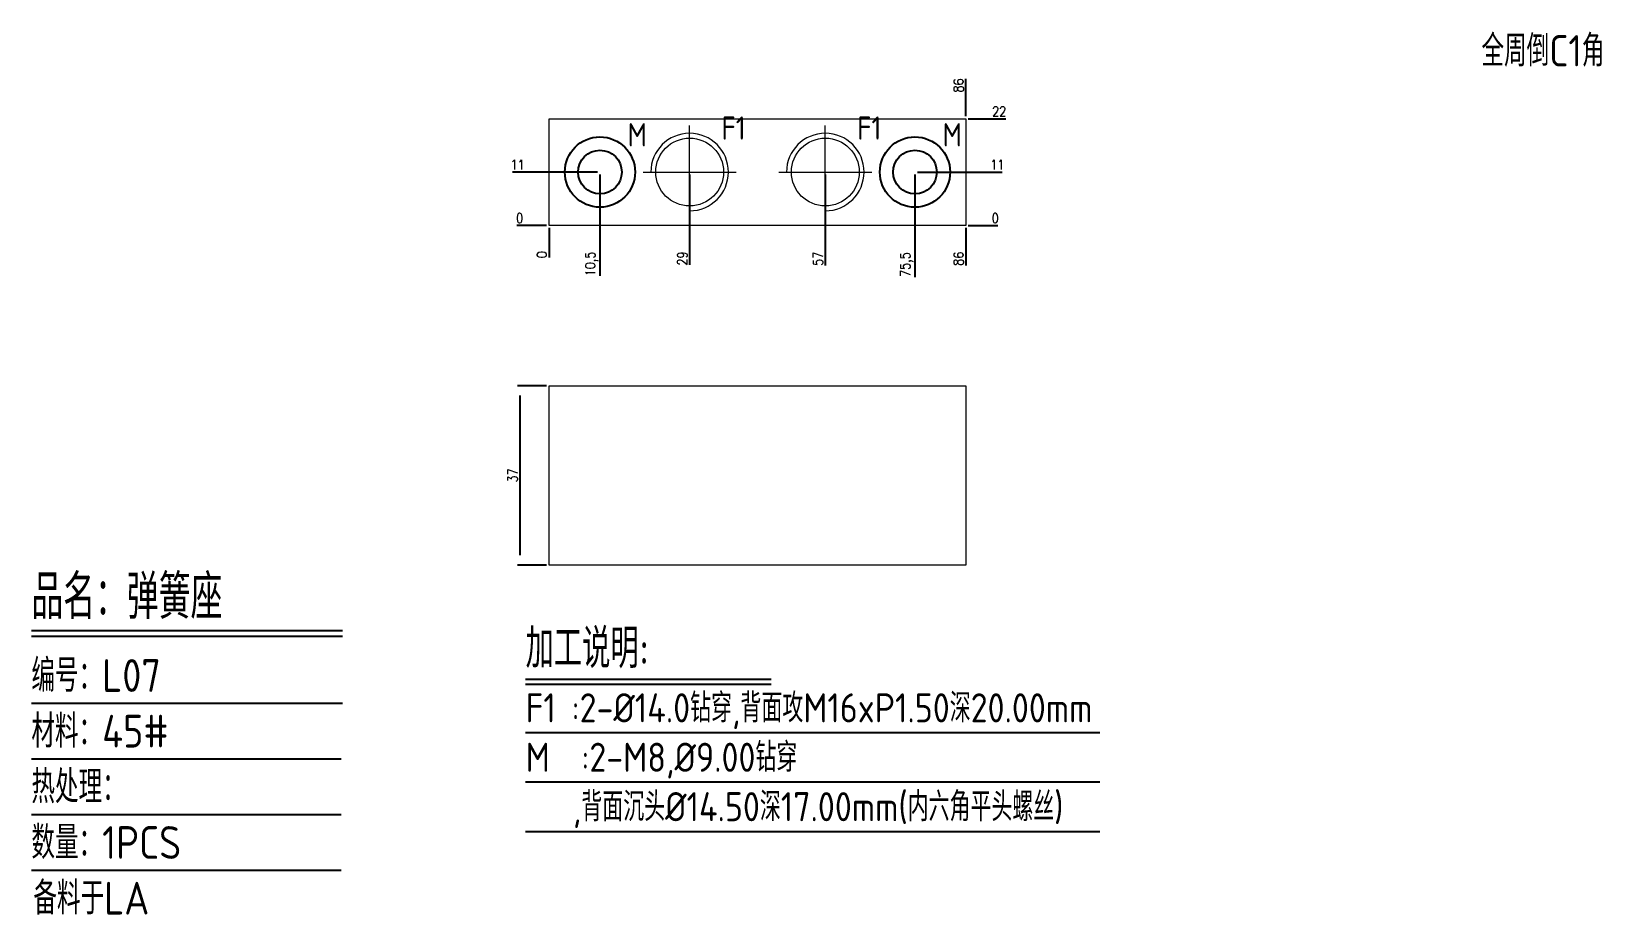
# Model space of a CAD drawing. Header units: millimetres. Extents: x 100740 to 101064, y -13636 to -13454.
import ezdxf
from ezdxf.enums import TextEntityAlignment as Align

# ---------------------------------------------------------------- set-up
doc = ezdxf.new("R2010")
doc.units = ezdxf.units.MM
for name, pattern in [('ACAD_ISO03W100', [0]), ('CENTER', [0]), ('DASHED', [0])]:
    doc.linetypes.add(name, pattern=pattern)
for name, color, linetype in [('B2', 255, 'Continuous'), ('B2_O', 40, 'Continuous'), ('DIM', 4, 'Continuous'), ('TEXT', 4, 'Continuous')]:
    doc.layers.add(name, color=color, linetype=linetype)
doc.styles.add('gbenor', font='gbenor.shx', dxfattribs={"bigfont": 'gbcbig.shx'})
doc.styles.get("Standard").update_dxf_attribs({"font": 'txt.shx', "width": 0.85, "bigfont": 'ctxt.shx'})
doc.dimstyles.new('T-2-WX', dxfattribs={"dimtxt": 2, "dimasz": 2, "dimexe": 0.5, "dimexo": 0.5, "dimgap": 0.5, "dimtad": 1, "dimtxsty": 'Standard', "dimblk": 'OPEN30', "dimcen": 0, "dimazin": 3, "dimtfac": 1, "dimtmove": 0, "dimatfit": 3, "dimldrblk": 'OPEN30', "dimlwd": -1, "dimlwe": -1})

# ---------------------------------------------------------------- blocks, each defined once
blk = doc.blocks.new('*D7579')
at = {"layer": 'Defpoints', "color": 0}
for p in [(100846.6, -13527.33), (100840.6, -13564.33), (100846.6, -13564.33)]:
    blk.add_point(p, dxfattribs=at)
at = {"layer": 'DIM', "color": 0}
for p, q in [((100846.1, -13527.33), (100840.1, -13527.33)), ((100840.6, -13529.33), (100840.6, -13562.33)), ((100846.1, -13564.33), (100840.1, -13564.33))]:
    blk.add_line(p, q, dxfattribs=at)
at = {"layer": 'DIM', "color": 0, "insert": (100839.1, -13545.83), "char_height": 2, "attachment_point": 5, "rotation": 90}
blk.add_mtext('37', dxfattribs=at)
blk = doc.blocks.new('_Open30')
blk = doc.blocks.new('*D7580')
at = {"layer": 'Defpoints', "color": 0}
for p in [(100846.6, -13494.23), (100932.6, -13494.23), (100937.6, -13494.23)]:
    blk.add_point(p, dxfattribs=at)
at = {"layer": 'DIM', "color": 0}
blk.add_line((100933.1, -13494.23), (100939.23, -13494.23), dxfattribs=at)
at = {"layer": 'DIM', "color": 0, "insert": (100938.67, -13492.73), "char_height": 2, "attachment_point": 5}
blk.add_mtext('0', dxfattribs=at)
blk = doc.blocks.new('*D7581')
at = {"layer": 'Defpoints', "color": 0}
for p in [(100922.1, -13483.23), (100937.6, -13483.23), (100846.6, -13494.23)]:
    blk.add_point(p, dxfattribs=at)
at = {"layer": 'DIM', "color": 0}
blk.add_line((100922.6, -13483.23), (100940.13, -13483.23), dxfattribs=at)
at = {"layer": 'DIM', "color": 0, "insert": (100939.11, -13481.73), "char_height": 2, "attachment_point": 5}
blk.add_mtext('11', dxfattribs=at)
blk = doc.blocks.new('*D7582')
at = {"layer": 'Defpoints', "color": 0}
for p in [(100932.6, -13472.23), (100937.6, -13472.23), (100846.6, -13494.23)]:
    blk.add_point(p, dxfattribs=at)
at = {"layer": 'DIM', "color": 0}
blk.add_line((100933.1, -13472.23), (100940.85, -13472.23), dxfattribs=at)
at = {"layer": 'DIM', "color": 0, "insert": (100939.48, -13470.73), "char_height": 2, "attachment_point": 5}
blk.add_mtext('22', dxfattribs=at)
blk = doc.blocks.new('*D7583')
at = {"layer": 'Defpoints', "color": 0}
for p in [(100841.6, -13494.23), (100846.6, -13494.23), (100846.6, -13494.23)]:
    blk.add_point(p, dxfattribs=at)
at = {"layer": 'DIM', "color": 0}
blk.add_line((100846.1, -13494.23), (100839.97, -13494.23), dxfattribs=at)
at = {"layer": 'DIM', "color": 0, "insert": (100840.53, -13492.73), "char_height": 2, "attachment_point": 5}
blk.add_mtext('0', dxfattribs=at)
blk = doc.blocks.new('*D7584')
at = {"layer": 'Defpoints', "color": 0}
for p in [(100841.6, -13483.23), (100857.1, -13483.23), (100846.6, -13494.23)]:
    blk.add_point(p, dxfattribs=at)
at = {"layer": 'DIM', "color": 0}
blk.add_line((100856.6, -13483.23), (100839.08, -13483.23), dxfattribs=at)
at = {"layer": 'DIM', "color": 0, "insert": (100840.09, -13481.73), "char_height": 2, "attachment_point": 5}
blk.add_mtext('11', dxfattribs=at)
blk = doc.blocks.new('*D7585')
at = {"layer": 'Defpoints', "color": 0}
for p in [(100846.6, -13494.23), (100932.6, -13494.23), (100932.6, -13499.23)]:
    blk.add_point(p, dxfattribs=at)
at = {"layer": 'DIM', "color": 0}
blk.add_line((100932.6, -13494.73), (100932.6, -13502.49), dxfattribs=at)
at = {"layer": 'DIM', "color": 0, "insert": (100931.1, -13501.11), "char_height": 2, "attachment_point": 5, "rotation": 90}
blk.add_mtext('86', dxfattribs=at)
blk = doc.blocks.new('*D7586')
at = {"layer": 'Defpoints', "color": 0}
for p in [(100922.1, -13483.23), (100846.6, -13494.23), (100922.1, -13499.23)]:
    blk.add_point(p, dxfattribs=at)
at = {"layer": 'DIM', "color": 0}
blk.add_line((100922.1, -13483.73), (100922.1, -13504.92), dxfattribs=at)
at = {"layer": 'DIM', "color": 0, "insert": (100920.41, -13502.32), "char_height": 2, "attachment_point": 5, "rotation": 90}
blk.add_mtext('75,5', dxfattribs=at)
blk = doc.blocks.new('*D7587')
at = {"layer": 'Defpoints', "color": 0}
for p in [(100903.6, -13483.23), (100846.6, -13494.23), (100903.6, -13499.23)]:
    blk.add_point(p, dxfattribs=at)
at = {"layer": 'DIM', "color": 0}
blk.add_line((100903.6, -13483.73), (100903.6, -13502.49), dxfattribs=at)
at = {"layer": 'DIM', "color": 0, "insert": (100902.1, -13501.11), "char_height": 2, "attachment_point": 5, "rotation": 90}
blk.add_mtext('57', dxfattribs=at)
blk = doc.blocks.new('*D7588')
at = {"layer": 'Defpoints', "color": 0}
for p in [(100875.6, -13483.23), (100846.6, -13494.23), (100875.6, -13499.23)]:
    blk.add_point(p, dxfattribs=at)
at = {"layer": 'DIM', "color": 0}
blk.add_line((100875.6, -13483.73), (100875.6, -13502.41), dxfattribs=at)
at = {"layer": 'DIM', "color": 0, "insert": (100874.1, -13501.07), "char_height": 2, "attachment_point": 5, "rotation": 90}
blk.add_mtext('29', dxfattribs=at)
blk = doc.blocks.new('*D7589')
at = {"layer": 'Defpoints', "color": 0}
for p in [(100857.1, -13483.23), (100846.6, -13494.23), (100857.1, -13499.23)]:
    blk.add_point(p, dxfattribs=at)
at = {"layer": 'DIM', "color": 0}
blk.add_line((100857.1, -13483.73), (100857.1, -13504.67), dxfattribs=at)
at = {"layer": 'DIM', "color": 0, "insert": (100855.41, -13502.2), "char_height": 2, "attachment_point": 5, "rotation": 90}
blk.add_mtext('10,5', dxfattribs=at)
blk = doc.blocks.new('*D7590')
at = {"layer": 'Defpoints', "color": 0}
for p in [(100846.6, -13494.23), (100846.6, -13494.23), (100846.6, -13499.23)]:
    blk.add_point(p, dxfattribs=at)
at = {"layer": 'DIM', "color": 0}
blk.add_line((100846.6, -13494.73), (100846.6, -13500.87), dxfattribs=at)
at = {"layer": 'DIM', "color": 0, "insert": (100845.1, -13500.3), "char_height": 2, "attachment_point": 5, "rotation": 90}
blk.add_mtext('0', dxfattribs=at)
blk = doc.blocks.new('*D7591')
at = {"layer": 'Defpoints', "color": 0}
for p in [(100932.6, -13467.23), (100932.6, -13472.23), (100846.6, -13494.23)]:
    blk.add_point(p, dxfattribs=at)
at = {"layer": 'DIM', "color": 0}
blk.add_line((100932.6, -13471.73), (100932.6, -13463.98), dxfattribs=at)
at = {"layer": 'DIM', "color": 0, "insert": (100931.1, -13465.36), "char_height": 2, "attachment_point": 5, "rotation": 90}
blk.add_mtext('86', dxfattribs=at)

msp = doc.modelspace()

# ---------------------------------------------------------------- linework, layer by layer
at = {"layer": 'B2', "linetype": 'Continuous', "lineweight": 15}
for points in [[(100846.602, -13494.234), (100846.602, -13472.234), (100932.602, -13472.234), (100932.602, -13494.234)], [(100846.602, -13527.334), (100932.602, -13527.334), (100932.602, -13564.334), (100846.602, -13564.334)]]:
    msp.add_lwpolyline(points, close=True, dxfattribs=at)
at = {"layer": 'B2_O', "color": 4, "linetype": 'CENTER', "lineweight": 15}
for p, q in [((100875.602, -13492.834), (100875.602, -13473.634)), ((100903.602, -13492.834), (100903.602, -13473.634)), ((100866.002, -13483.234), (100885.202, -13483.234)), ((100894.002, -13483.234), (100913.202, -13483.234))]:
    msp.add_line(p, q, dxfattribs=at)
at = {"layer": 'B2_O', "linetype": 'ACAD_ISO03W100', "ltscale": 3}
for centre in [(100857.102, -13483.234), (100922.102, -13483.234)]:
    msp.add_circle(centre, 7.25, dxfattribs=at)
at = {"layer": 'B2_O', "color": 4, "linetype": 'DASHED', "lineweight": 15}
for centre in [(100875.602, -13483.234), (100903.602, -13483.234)]:
    msp.add_circle(centre, 7, dxfattribs=at)
at = {"layer": 'B2_O'}
for centre in [(100857.102, -13483.234), (100922.102, -13483.234)]:
    msp.add_circle(centre, 4.5, dxfattribs=at)
at = {"layer": 'B2_O', "color": 4, "linetype": 'DASHED', "lineweight": 15}
for centre in [(100875.602, -13483.234), (100903.602, -13483.234)]:
    msp.add_arc(centre, 8, 270, 180, dxfattribs=at)
at = {"layer": 'DIM', "color": 4, "linetype": 'Continuous', "lineweight": 25}
for p, q in [((100739.782, -13577.841), (100803.951, -13577.841)), ((100739.782, -13579.024), (100803.951, -13579.024)), ((100739.782, -13592.877), (100803.951, -13592.877)), ((100739.782, -13604.366), (100803.673, -13604.366)), ((100739.782, -13615.854), (100803.673, -13615.854)), ((100739.782, -13627.343), (100803.673, -13627.343))]:
    msp.add_line(p, q, dxfattribs=at)
at = {"layer": 'TEXT', "color": 3}
for p, q in [((100841.763, -13587.897), (100892.451, -13587.897)), ((100841.763, -13588.947), (100892.451, -13588.947)), ((100841.763, -13598.907), (100960.217, -13598.907)), ((100841.763, -13609.107), (100960.217, -13609.107)), ((100841.763, -13619.307), (100960.217, -13619.307))]:
    msp.add_line(p, q, dxfattribs=at)

# ---------------------------------------------------------------- texts
at = {"layer": 'DIM', "color": 3, "linetype": 'Continuous', "lineweight": 25, "style": 'gbenor'}
for s, height, p in [('品名：弹簧座', 9.1232, (100739.782, -13575.476)), ('编号：L07', 6.758, (100739.782, -13590.512)), ('材料：45#', 6.758, (100739.782, -13602.001)), ('热处理：', 6.758, (100739.782, -13613.489)), ('数量：1PCS', 6.758, (100739.782, -13624.978)), ('备料于LA', 6.758, (100740.193, -13636.466))]:
    msp.add_text(s, height=height, dxfattribs=at).set_placement(p)
at = {"layer": 'TEXT', "color": 4, "lineweight": 18, "style": 'gbenor'}
msp.add_text('全周倒C1角', height=6.4765, dxfattribs=at).set_placement((101038.996, -13461.437))
at = {"layer": 'TEXT', "color": 4, "style": 'gbenor'}
for s, p in [('F1', (100884.681, -13474.155)), ('F1', (100912.681, -13474.155)), ('M', (100864.802, -13475.534)), ('M', (100929.802, -13475.534))]:
    msp.add_text(s, height=4.8, dxfattribs=at).set_placement(p, align=Align.MIDDLE_CENTER)
for s, height, p in [('加工说明: ', 8.1, (100841.763, -13585.587)), ('F1 :2-%%C14.0钻穿,背面攻M16xP1.50深20.00mm', 6, (100841.763, -13596.807)), ('M  :2-M8,%%c9.00钻穿', 6, (100841.763, -13607.007)), ('   ,背面沉头%%C14.50深17.00mm(内六角平头螺丝)', 6, (100841.763, -13617.207))]:
    msp.add_text(s, height=height, dxfattribs=at).set_placement(p)

# ---------------------------------------------------------------- dimensions: what is measured, and where the dimension line sits
at = {"layer": 'DIM', "color": 4}
for feature_location, offset, dtype, origin, picture, middle in [((100932.602, -13472.234), (0, 5), 1, (100846.602, -13494.234), '*D7591', (100931.102, -13465.358)), ((100932.602, -13472.234), (5, 0), 0, (100846.602, -13494.234), '*D7582', (100939.478, -13470.734)), ((100857.102, -13483.234), (-15.5, 0), 0, (100846.602, -13494.234), '*D7584', (100840.09, -13481.734)), ((100922.102, -13483.234), (15.5, 0), 0, (100846.602, -13494.234), '*D7581', (100939.114, -13481.734)), ((100922.102, -13483.234), (0, -16), 1, (100846.602, -13494.234), '*D7586', (100920.411, -13502.325)), ((100903.602, -13483.234), (0, -16), 1, (100846.602, -13494.234), '*D7587', (100902.102, -13501.11)), ((100875.602, -13483.234), (0, -16), 1, (100846.602, -13494.234), '*D7588', (100874.102, -13501.07)), ((100857.102, -13483.234), (0, -16), 1, (100846.602, -13494.234), '*D7589', (100855.411, -13502.203)), ((100846.601657658, -13494.234226867), (-5, 0), 0, (100846.601657658, -13494.234226867), '*D7583', (100840.534990991, -13492.734226867)), ((100932.601657658, -13494.234226867), (5, 0), 0, (100846.601657658, -13494.234226867), '*D7580', (100938.668324325, -13492.734226867)), ((100846.601657658, -13494.234226867), (0, -5), 1, (100846.601657658, -13494.234226867), '*D7590', (100845.101657658, -13500.300893534)), ((100932.602, -13494.234), (0, -5), 1, (100846.602, -13494.234), '*D7585', (100931.102, -13501.11))]:
    dim = msp.add_ordinate_dim(feature_location=feature_location, offset=offset, dtype=dtype, origin=origin, dimstyle='T-2-WX', dxfattribs=at)
    dim.commit()
    dim.dimension.update_dxf_attribs({"geometry": picture, "text_midpoint": middle})
dim = msp.add_linear_dim(base=(100840.602, -13564.334), p1=(100846.602, -13527.334), p2=(100846.602, -13564.334), angle=90, dimstyle='T-2-WX', dxfattribs=at)
dim.commit()
dim.dimension.update_dxf_attribs({"geometry": '*D7579', "text_midpoint": (100839.102, -13545.834)})

doc.saveas('drawing.dxf')
